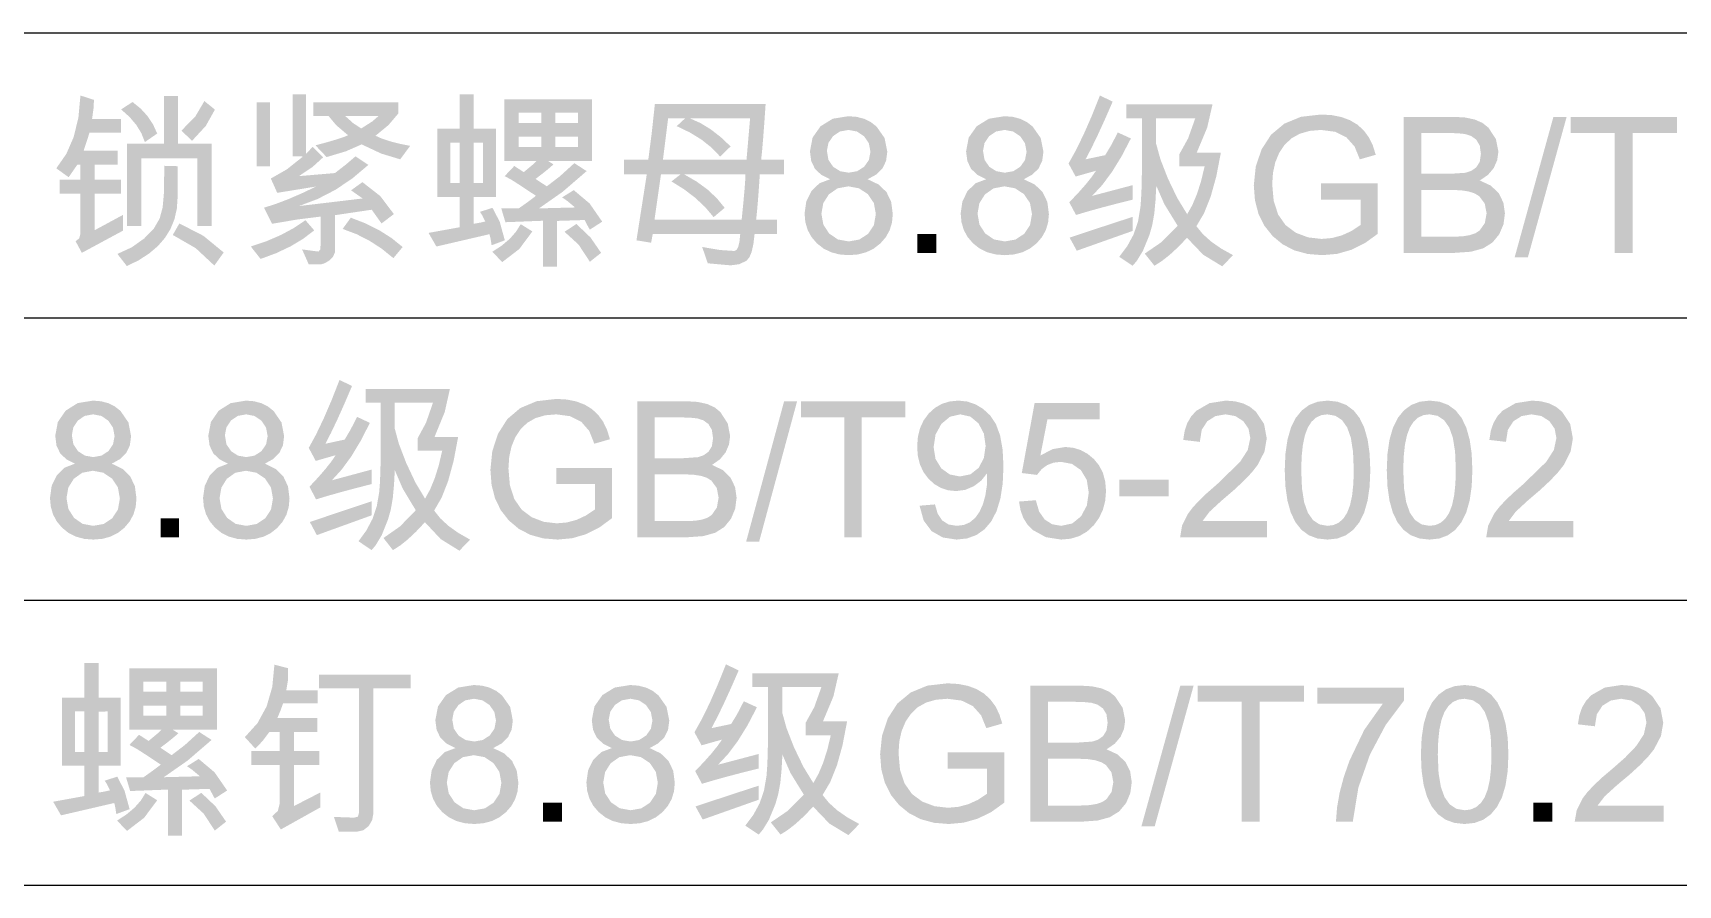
# Model space of a CAD drawing. Extents: x 3 to 592, y 5 to 207.
# Drawn here: x 417.95 to 439.32, y 156.84 to 167.92 of the extents above; entities that cross this region are included whole.
import ezdxf

# ---------------------------------------------------------------- set-up
doc = ezdxf.new("R2010")
doc.units = 0
doc.layers.get('0').update_dxf_attribs({"linetype": 'CONTINUOUS'})

msp = doc.modelspace()

# ---------------------------------------------------------------- hatches: boundary and pattern name
h = msp.add_hatch(color=7)
h.paths.add_polyline_path([(419.122689, 165.352664), (418.586356, 165.063276), (418.505328, 165.213758), (418.552456, 165.251791), (418.568166, 165.312976), (418.568166, 165.833875), (418.298622, 165.833875), (418.298622, 166.013571), (418.568166, 166.013571), (418.568166, 166.208701), (418.527376, 166.208701), (418.414928, 166.046093), (418.254525, 166.161848), (418.385077, 166.349649), (418.480799, 166.569954), (418.541794, 166.822815), (418.568166, 167.108285), (418.744004, 167.051509), (418.737803, 166.936719), (418.719199, 166.804565), (419.094025, 166.804565), (419.094025, 166.623766), (418.685575, 166.623766), (418.609507, 166.3895), (419.050479, 166.3895), (419.050479, 166.208701), (418.753374, 166.208701), (418.753374, 166.013571), (419.094025, 166.013571), (419.094025, 165.833875), (418.753374, 165.833875), (418.753374, 165.357625), (419.122689, 165.557716)])
h.paths.add_polyline_path([(420.273075, 165.411644), (420.088418, 165.411644), (420.088418, 166.293037), (419.35916, 166.293037), (419.35916, 165.411644), (419.1734, 165.411644), (419.1734, 166.481553), (419.653509, 166.481553), (419.653509, 167.101119), (419.837615, 167.101119), (419.837615, 166.481553), (420.273075, 166.481553)])
h.paths.add_polyline_path([(420.314967, 166.925281), (420.196869, 166.713201), (420.018414, 166.520138), (419.879507, 166.651327), (420.060099, 166.834813), (420.178266, 167.036075)])
h.paths.add_polyline_path([(419.565315, 166.613844), (419.405462, 166.50305), (419.36009, 166.617582), (419.293428, 166.72643), (419.205474, 166.829697), (419.09623, 166.927486), (419.245058, 167.023949), (419.351297, 166.937546), (419.44012, 166.840394), (419.511476, 166.732493)])
h.paths.add_polyline_path([(419.830449, 165.782061), (419.820141, 165.635739), (419.78922, 165.49939), (419.737693, 165.373016), (419.665567, 165.256615), (419.572847, 165.150187), (419.459542, 165.053733), (419.325655, 164.967252), (419.171196, 164.890745), (419.048275, 165.048944), (419.234241, 165.134658), (419.396643, 165.250138), (419.522182, 165.379949), (419.597285, 165.50976), (419.635663, 165.652043), (419.651304, 165.819543), (419.65847, 166.19437), (419.830449, 166.189409)])
h.paths.add_polyline_path([(420.429069, 165.068237), (420.307802, 164.897911), (420.066231, 165.123565), (419.767611, 165.295889), (419.853049, 165.445268), (420.164417, 165.285278)])
h = msp.add_hatch(color=7)
h.paths.add_polyline_path([(422.640002, 165.567087), (422.479599, 165.445268), (422.352268, 165.623862), (421.874364, 165.552755), (421.874364, 165.068237), (421.84701, 165.008706), (421.794438, 164.959096), (421.737318, 164.926092), (421.696322, 164.914999), (421.533162, 164.914999), (421.447724, 165.107924), (421.537339, 165.095711), (421.602822, 165.087116), (421.644223, 165.082034), (421.661595, 165.080364), (421.682197, 165.10441), (421.689156, 165.176826), (421.689156, 165.534565), (421.386401, 165.4966), (421.056361, 165.440858), (420.953283, 165.65032), (421.101379, 165.697328), (421.263687, 165.75891), (421.440153, 165.83496), (421.630727, 165.925377), (421.124711, 165.843245), (421.041478, 166.029005), (421.248528, 166.147654), (421.459299, 166.315086), (421.324251, 166.319495), (421.324251, 167.122616), (421.498987, 167.122616), (421.498987, 166.352017), (421.58663, 166.441314), (421.721126, 166.305164), (421.583805, 166.1799), (421.406382, 166.060424), (421.874364, 166.100112), (422.024501, 166.217176), (422.141152, 166.317291), (422.308722, 166.206496), (422.101301, 166.031012), (421.881737, 165.883277), (421.65008, 165.763345), (421.406382, 165.671266), (422.234308, 165.769934), (422.083275, 165.875767), (422.231552, 165.982152), (422.462649, 165.801491)])
h.paths.add_polyline_path([(422.851118, 166.453441), (422.722133, 166.278706), (422.477394, 166.352982), (422.221079, 166.472733), (422.016853, 166.383092), (421.766326, 166.30792), (421.621356, 166.460607), (421.783922, 166.504523), (421.908608, 166.541153), (421.995365, 166.570445), (422.044138, 166.592347), (421.890763, 166.722572), (421.791131, 166.842048), (421.594347, 166.842048), (421.594347, 167.018988), (422.696226, 167.018988), (422.696226, 166.872916), (422.57048, 166.724501), (422.401326, 166.585181), (422.482768, 166.548706), (422.584881, 166.514557), (422.707664, 166.482784)])
h.paths.add_polyline_path([(422.440462, 166.842048), (422.007207, 166.842048), (422.113936, 166.746549), (422.216118, 166.67999), (422.358676, 166.770527)])
h.paths.add_polyline_path([(421.032107, 166.187204), (420.857372, 166.187204), (420.857372, 167.018988), (421.032107, 167.018988)])
h.paths.add_polyline_path([(422.754104, 165.139344), (422.633388, 164.994374), (422.481157, 165.117665), (422.320504, 165.222095), (422.151479, 165.307611), (421.974134, 165.374161), (422.080519, 165.520233), (422.27359, 165.445294), (422.450177, 165.356867), (422.610331, 165.254901)])
h.paths.add_polyline_path([(421.605371, 165.354869), (421.459842, 165.244815), (421.295244, 165.146234), (421.111525, 165.059228), (420.908635, 164.983901), (420.781304, 165.145407), (420.986882, 165.21548), (421.173701, 165.295889), (421.341813, 165.386632), (421.49127, 165.487712)])
h = msp.add_hatch(color=7)
h.paths.add_polyline_path([(424.081439, 165.225884), (423.90946, 165.161943), (423.896575, 165.245866), (423.88245, 165.305811), (423.192329, 165.145407), (423.090354, 165.322347), (423.496048, 165.39621), (423.496048, 165.789226), (423.206109, 165.789226), (423.206109, 166.675581), (423.496048, 166.675581), (423.496048, 167.125372), (423.677949, 167.125372), (423.677949, 166.675581), (423.965133, 166.675581), (423.965133, 165.789226), (423.677949, 165.789226), (423.677949, 165.440858), (423.775032, 165.458222), (423.826226, 165.470624), (423.791086, 165.545038), (423.758427, 165.596301), (423.921035, 165.648115), (424.01488, 165.467799)])
h.paths.add_polyline_path([(423.798114, 165.970025), (423.798114, 166.495884), (423.677949, 166.493128), (423.677949, 165.970025)])
h.paths.add_polyline_path([(423.496048, 165.970025), (423.496048, 166.495884), (423.37423, 166.495884), (423.37423, 165.970025)])
h.paths.add_polyline_path([(425.346478, 165.468419), (425.186074, 165.364791), (425.165817, 165.398415), (425.118275, 165.489916), (424.761087, 165.478341), (424.761087, 164.882477), (424.578084, 164.882477), (424.578084, 165.480546), (424.088605, 165.461253), (424.035137, 165.640949), (424.262238, 165.640949), (424.347814, 165.701514), (424.413546, 165.749263), (424.459435, 165.784197), (424.48548, 165.806314), (424.468005, 165.816959), (424.432908, 165.8398), (424.380137, 165.874837), (424.309642, 165.922069), (424.172734, 166.010057), (424.079234, 166.060424), (424.20436, 166.192165), (424.327281, 166.112239), (424.438971, 166.205325), (424.49485, 166.258311), (424.077029, 166.258311), (424.077029, 167.05647), (425.211982, 167.05647), (425.211982, 166.258311), (424.640922, 166.258311), (424.712029, 166.213662), (424.682677, 166.185042), (424.634308, 166.143864), (424.566922, 166.090181), (424.480519, 166.024044), (424.626591, 165.927581), (424.796158, 166.057875), (424.98433, 166.229096), (425.144182, 166.125468), (424.833159, 165.857164), (424.524616, 165.640949), (424.9937, 165.653076), (424.893999, 165.736241), (424.826131, 165.784265), (424.977164, 165.878523), (425.182905, 165.70489)])
h.paths.add_polyline_path([(425.03008, 166.752751), (425.03008, 166.885042), (424.738488, 166.885042), (424.738488, 166.752751)])
h.paths.add_polyline_path([(424.556587, 166.752751), (424.556587, 166.885042), (424.259482, 166.885042), (424.259482, 166.752751)])
h.paths.add_polyline_path([(425.03008, 166.439109), (425.03008, 166.571952), (424.738488, 166.571952), (424.738488, 166.439109)])
h.paths.add_polyline_path([(424.556587, 166.439109), (424.556587, 166.571952), (424.259482, 166.571952), (424.259482, 166.439109)])
h.paths.add_polyline_path([(425.332146, 165.063276), (425.186074, 164.947521), (425.04014, 165.16966), (424.856999, 165.33723), (425.011339, 165.438102), (425.194067, 165.263505)])
h.paths.add_polyline_path([(424.439178, 165.34164), (424.269679, 165.113368), (424.047264, 164.94256), (423.919382, 165.077607), (424.041028, 165.157), (424.143037, 165.24311), (424.22541, 165.336041), (424.288145, 165.435897)])
h = msp.add_hatch(color=7)
h.paths.add_polyline_path([(427.706239, 166.08578), (427.394252, 166.08578), (427.380712, 165.889504), (427.368207, 165.72563), (427.356735, 165.594105), (427.346296, 165.494877), (427.618045, 165.494877), (427.618045, 165.308015), (427.325901, 165.308015), (427.310484, 165.17612), (427.287316, 165.073887), (427.256293, 165.001212), (427.217312, 164.957994), (427.123536, 164.915068), (427.014464, 164.900667), (426.71791, 164.927126), (426.64515, 165.139344), (426.873767, 165.100414), (427.063522, 165.087529), (427.091841, 165.101284), (427.113959, 165.142582), (427.129875, 165.211475), (427.13959, 165.308015), (426.002984, 165.308015), (425.981487, 165.194465), (425.791318, 165.225884), (425.925814, 166.08578), (425.62926, 166.08578), (425.62926, 166.273745), (425.945107, 166.273745), (425.9901, 166.623008), (426.030545, 166.99749), (427.469217, 166.99749), (427.452267, 166.750072), (427.436971, 166.546941), (427.423328, 166.388148), (427.411339, 166.273745), (427.706239, 166.273745)])
h.paths.add_polyline_path([(427.267472, 166.809526), (426.490259, 166.809526), (426.62379, 166.74959), (426.755669, 166.669035), (426.885893, 166.567913), (427.014464, 166.446275), (426.878314, 166.315086), (426.769897, 166.428774), (426.639776, 166.53254), (426.48795, 166.626385), (426.314421, 166.710307), (426.421357, 166.809526), (426.202524, 166.809526), (426.135276, 166.273745), (427.22117, 166.273745)])
h.paths.add_polyline_path([(427.20739, 166.08578), (426.406474, 166.08578), (426.570495, 165.991428), (426.713639, 165.886998), (426.835905, 165.772543), (426.937294, 165.648115), (426.793978, 165.527399), (426.684028, 165.657202), (426.555991, 165.777858), (426.409971, 165.889315), (426.24607, 165.991522), (426.367338, 166.08578), (426.10992, 166.08578), (426.025584, 165.494877), (427.158331, 165.494877), (427.18057, 165.719058), (427.19609, 165.892235), (427.204995, 166.014458)])
h = msp.add_hatch(color=7)
h.paths.add_polyline_path([(432.235971, 165.753949), (432.01769, 165.699068), (431.82256, 165.647702), (431.650581, 165.599849), (431.501753, 165.555511), (431.414109, 165.720324), (431.527909, 165.839594), (431.623778, 165.947701), (431.701766, 166.044646), (431.761926, 166.130429), (431.496792, 166.055463), (431.404739, 166.224686), (431.501262, 166.398638), (431.601454, 166.603854), (431.705263, 166.840385), (431.812638, 167.108285), (431.978003, 167.02891), (431.876613, 166.796891), (431.784113, 166.594483), (431.7005, 166.421737), (431.625776, 166.278706), (431.880437, 166.332725), (431.959468, 166.463707), (432.0447, 166.628176), (432.214474, 166.549903), (432.0925, 166.316007), (431.967943, 166.113685), (431.840698, 165.942886), (431.710663, 165.803558), (432.235971, 165.942464)])
h.paths.add_polyline_path([(433.5418, 165.032959), (433.400689, 164.888541), (433.153814, 165.038747), (432.943732, 165.258406), (432.826745, 165.136622), (432.717251, 165.035715), (432.615302, 164.955479), (432.52095, 164.895706), (432.394721, 165.053354), (432.613967, 165.203905), (432.822464, 165.4144), (432.650485, 165.693866), (432.544652, 165.935298), (432.534317, 165.743372), (432.518194, 165.57191), (432.491322, 165.420911), (432.453701, 165.290377), (432.370192, 165.087598), (432.291644, 164.959647), (432.237625, 164.895706), (432.063441, 165.011462), (432.167965, 165.151608), (432.249752, 165.302503), (432.306734, 165.469108), (432.338497, 165.656383), (432.34686, 165.765834), (432.352898, 165.896576), (432.356558, 166.048608), (432.35779, 166.22193), (432.35779, 166.811731), (432.156596, 166.811731), (432.156596, 166.991427), (433.274461, 166.991427), (433.205766, 166.690532), (433.070511, 166.3669), (433.383602, 166.3669), (433.324062, 166.056841), (433.251241, 165.793912), (433.165088, 165.578111), (433.06555, 165.409439), (433.149266, 165.307128), (433.256546, 165.210244), (433.387391, 165.118837)])
h.paths.add_polyline_path([(433.172486, 166.187204), (432.845615, 166.187204), (432.845615, 166.347607), (432.958063, 166.55135), (433.050667, 166.811731), (432.541896, 166.811731), (432.541896, 166.483758), (432.59812, 166.279532), (432.695685, 166.029005), (432.81709, 165.776066), (432.945937, 165.564882), (433.013426, 165.685606), (433.073681, 165.829534), (433.126701, 165.996716)])
h.paths.add_polyline_path([(432.235971, 165.347703), (431.511674, 165.090837), (431.418519, 165.261162), (431.66151, 165.341872), (431.878715, 165.413642), (432.070185, 165.47642), (432.235971, 165.530155)])
h = msp.add_hatch(color=7)
h.paths.add_polyline_path([(428.794898, 166.019634), (428.937508, 165.951327), (429.0395, 165.853098), (429.100771, 165.725001), (429.121218, 165.567087), (429.111193, 165.457731), (429.081117, 165.357831), (429.030991, 165.267337), (428.960814, 165.186197), (428.874928, 165.119), (428.777673, 165.071131), (428.669049, 165.042485), (428.549056, 165.032959), (428.427712, 165.042579), (428.318304, 165.071475), (428.220782, 165.119698), (428.135094, 165.187299), (428.065003, 165.269241), (428.015067, 165.361208), (427.98518, 165.463096), (427.975241, 165.574804), (427.997566, 165.731487), (428.064538, 165.867499), (428.16982, 165.968371), (428.306522, 166.019634), (428.192213, 166.077159), (428.110565, 166.154613), (428.061575, 166.256355), (428.045246, 166.382334), (428.079628, 166.561617), (428.183049, 166.708653), (428.342075, 166.806632), (428.544095, 166.839291), (428.651987, 166.830825), (428.749079, 166.805461), (428.835318, 166.76325), (428.910654, 166.704244), (429.015109, 166.554864), (429.050111, 166.377373), (429.034109, 166.257596), (428.98617, 166.158747), (428.906399, 166.08088)])
h.paths.add_polyline_path([(428.549056, 166.105073), (428.659368, 166.124503), (428.75025, 166.182794), (428.811021, 166.270162), (428.831279, 166.377373), (428.810608, 166.487272), (428.748596, 166.578567), (428.65675, 166.640096), (428.5463, 166.660698), (428.434679, 166.640441), (428.344556, 166.579669), (428.285024, 166.491612), (428.265181, 166.3895), (428.285507, 166.271746), (428.34676, 166.181692), (428.438193, 166.124159)])
h.paths.add_polyline_path([(428.549056, 165.211553), (428.687136, 165.236082), (428.800411, 165.31022), (428.876065, 165.423977), (428.901283, 165.567087), (428.875307, 165.710885), (428.797655, 165.826158), (428.682244, 165.902088), (428.544095, 165.927581), (428.403122, 165.901536), (428.291088, 165.823402), (428.218189, 165.708473), (428.194074, 165.572048), (428.218947, 165.431005), (428.293844, 165.315181), (428.407601, 165.237322)])
h = msp.add_hatch(color=7)
h.paths.add_polyline_path([(430.823162, 166.019634), (430.965772, 165.951327), (431.067764, 165.853098), (431.129035, 165.725001), (431.149481, 165.567087), (431.139456, 165.457731), (431.10938, 165.357831), (431.059254, 165.267337), (430.989078, 165.186197), (430.903192, 165.119), (430.805936, 165.071131), (430.697313, 165.042485), (430.57732, 165.032959), (430.455975, 165.042579), (430.346567, 165.071475), (430.249045, 165.119698), (430.163357, 165.187299), (430.093267, 165.269241), (430.04333, 165.361208), (430.013444, 165.463096), (430.003505, 165.574804), (430.025829, 165.731487), (430.092802, 165.867499), (430.198084, 165.968371), (430.334785, 166.019634), (430.220477, 166.077159), (430.138828, 166.154613), (430.089839, 166.256355), (430.073509, 166.382334), (430.107891, 166.561617), (430.211313, 166.708653), (430.370339, 166.806632), (430.572359, 166.839291), (430.680251, 166.830825), (430.777342, 166.805461), (430.863582, 166.76325), (430.938917, 166.704244), (431.043372, 166.554864), (431.078375, 166.377373), (431.062372, 166.257596), (431.014434, 166.158747), (430.934662, 166.08088)])
h.paths.add_polyline_path([(430.57732, 166.105073), (430.687632, 166.124503), (430.778514, 166.182794), (430.839285, 166.270162), (430.859542, 166.377373), (430.838872, 166.487272), (430.77686, 166.578567), (430.685014, 166.640096), (430.574564, 166.660698), (430.462943, 166.640441), (430.372819, 166.579669), (430.313288, 166.491612), (430.293444, 166.3895), (430.31377, 166.271746), (430.375024, 166.181692), (430.466457, 166.124159)])
h.paths.add_polyline_path([(430.57732, 165.211553), (430.715399, 165.236082), (430.828674, 165.31022), (430.904328, 165.423977), (430.929546, 165.567087), (430.90357, 165.710885), (430.825918, 165.826158), (430.710507, 165.902088), (430.572359, 165.927581), (430.431386, 165.901536), (430.319351, 165.823402), (430.246453, 165.708473), (430.222337, 165.572048), (430.247211, 165.431005), (430.322107, 165.315181), (430.435864, 165.237322)])
h = msp.add_hatch(color=7)
h.dxf.hatch_style = 2
h.paths.add_polyline_path([(435.421453, 165.31022), (435.253178, 165.188763), (435.077357, 165.102137), (434.893889, 165.050236), (434.702668, 165.032959), (434.511888, 165.048376), (434.340589, 165.094695), (434.188824, 165.17202), (434.056644, 165.280455), (433.949252, 165.414624), (433.872607, 165.569154), (433.826658, 165.744147), (433.811353, 165.939708), (433.836296, 166.181898), (433.911675, 166.407139), (434.036111, 166.599099), (434.207677, 166.742278), (434.424718, 166.831574), (434.685581, 166.86134), (434.824789, 166.853089), (434.949682, 166.828405), (435.060209, 166.787391), (435.156319, 166.730151), (435.237649, 166.656581), (435.304664, 166.566578), (435.357314, 166.460245), (435.395546, 166.337686), (435.18884, 166.278706), (435.120696, 166.44531), (435.014105, 166.564786), (434.869067, 166.63672), (434.685581, 166.660698), (434.537778, 166.648502), (434.409353, 166.611915), (434.300255, 166.550937), (434.210433, 166.465567), (434.140343, 166.360458), (434.090406, 166.240258), (434.06052, 166.104969), (434.050581, 165.954591), (434.069736, 165.737963), (434.127751, 165.561023), (434.224145, 165.423288), (434.358159, 165.324001), (434.517322, 165.263987), (434.690542, 165.244074), (434.824599, 165.255443), (434.953954, 165.28955), (435.078658, 165.346394), (435.198762, 165.425975), (435.198762, 165.753949), (434.685581, 165.753949), (434.685581, 165.965064), (435.421453, 165.965064)])
h = msp.add_hatch(color=7)
h.paths.add_polyline_path([(436.747428, 166.003649), (436.890744, 165.936952), (436.992719, 165.838836), (437.053491, 165.716397), (437.073748, 165.577008), (437.055213, 165.434382), (436.999885, 165.304157), (436.910932, 165.196394), (436.790974, 165.121705), (436.631673, 165.077814), (436.424416, 165.063276), (435.758548, 165.063276), (435.758548, 166.831023), (436.411738, 166.831023), (436.558404, 166.822247), (436.681765, 166.795952), (436.781871, 166.752191), (436.858774, 166.691015), (436.95627, 166.543013), (436.988861, 166.380129), (436.973702, 166.268577), (436.928778, 166.165706), (436.853193, 166.075996)])
h.paths.add_polyline_path([(435.988956, 166.090741), (436.366539, 166.090741), (436.561669, 166.10397), (436.635738, 166.128017), (436.701126, 166.173975), (436.746533, 166.246184), (436.76176, 166.349812), (436.746464, 166.458953), (436.700575, 166.535021), (436.633327, 166.582976), (436.554503, 166.607781), (436.45742, 166.617703), (436.336773, 166.62101), (435.988956, 166.62101)])
h.paths.add_polyline_path([(435.988956, 165.273289), (436.42166, 165.273289), (436.529268, 165.278267), (436.618995, 165.29327), (436.690946, 165.318402), (436.745223, 165.353766), (436.812954, 165.450091), (436.835623, 165.577008), (436.811369, 165.704339), (436.73916, 165.800251), (436.681188, 165.835382), (436.604043, 165.86054), (436.507779, 165.875672), (436.392446, 165.880728), (435.988956, 165.880728)])
h = msp.add_hatch(color=7)
h.dxf.hatch_style = 2
h.paths.add_polyline_path([(437.875664, 166.831023), (437.371853, 165.004296), (437.199874, 165.004296), (437.703685, 166.831023)])
h = msp.add_hatch(color=7)
h.dxf.hatch_style = 2
h.paths.add_polyline_path([(439.308019, 166.62101), (438.731999, 166.62101), (438.731999, 165.063276), (438.50104, 165.063276), (438.50104, 166.62101), (437.92943, 166.62101), (437.92943, 166.831023), (439.308019, 166.831023)])
h = msp.add_hatch(color=7)
h.dxf.hatch_style = 2
h.paths.add_polyline_path([(429.685156, 165.063276), (429.441519, 165.063276), (429.441519, 165.31022), (429.685156, 165.31022)])
h = msp.add_hatch(color=7)
h.paths.add_polyline_path([(422.349266, 162.05719), (422.135317, 162.00231), (421.944054, 161.950943), (421.775426, 161.903091), (421.629379, 161.858753), (421.54339, 162.023566), (421.654916, 162.142835), (421.748924, 162.250942), (421.825466, 162.347887), (421.884592, 162.43367), (421.62497, 162.358705), (421.534019, 162.527928), (421.628794, 162.70188), (421.727082, 162.907095), (421.828885, 163.143627), (421.934201, 163.411526), (422.096259, 163.332151), (421.996833, 163.100133), (421.906089, 162.897725), (421.824027, 162.724979), (421.750647, 162.581947), (422.000898, 162.635966), (422.078275, 162.766949), (422.161853, 162.931418), (422.32832, 162.853145), (422.20875, 162.619249), (422.086543, 162.416927), (421.961754, 162.246128), (421.834431, 162.1068), (422.349266, 162.245706)])
h.paths.add_polyline_path([(423.62974, 161.336201), (423.491385, 161.191782), (423.249125, 161.341988), (423.043247, 161.561648), (422.928628, 161.439864), (422.821245, 161.338957), (422.721096, 161.25872), (422.628181, 161.198948), (422.504709, 161.356596), (422.719614, 161.507146), (422.924184, 161.717642), (422.755581, 161.997108), (422.651884, 162.23854), (422.641652, 162.046614), (422.625839, 161.875151), (422.599484, 161.724153), (422.562587, 161.593618), (422.480731, 161.39084), (422.403837, 161.262889), (422.35092, 161.198948), (422.180595, 161.314703), (422.282707, 161.45485), (422.362496, 161.605745), (422.41872, 161.77235), (422.450139, 161.959625), (422.458183, 162.069076), (422.464057, 162.199817), (422.467657, 162.351849), (422.46888, 162.525172), (422.46888, 163.114972), (422.271545, 163.114972), (422.271545, 163.294669), (423.367912, 163.294669), (423.300526, 162.993774), (423.167821, 162.670142), (423.474848, 162.670142), (423.416333, 162.360083), (423.344899, 162.097153), (423.260443, 161.881353), (423.16286, 161.712681), (423.244802, 161.61037), (423.349998, 161.513485), (423.478345, 161.422078)])
h.paths.add_polyline_path([(423.267591, 162.490445), (422.947335, 162.490445), (422.947335, 162.650849), (423.057371, 162.854592), (423.147977, 163.114972), (422.649128, 163.114972), (422.649128, 162.786999), (422.704387, 162.582774), (422.800161, 162.332247), (422.919223, 162.079308), (423.0449, 161.868123), (423.111244, 161.988848), (423.170508, 162.132776), (423.222641, 162.299958)])
h.paths.add_polyline_path([(422.349266, 161.650945), (421.639301, 161.394078), (421.548351, 161.564404), (421.786355, 161.645114), (421.999245, 161.716884), (422.186916, 161.779662), (422.349266, 161.833397)])
h = msp.add_hatch(color=7)
h.paths.add_polyline_path([(418.975612, 162.322876), (419.115647, 162.254568), (419.215736, 162.15634), (419.275827, 162.028243), (419.295869, 161.870328), (419.285964, 161.760972), (419.256319, 161.661073), (419.207037, 161.570579), (419.138221, 161.489439), (419.054092, 161.422242), (418.9588, 161.374372), (418.852347, 161.345726), (418.734731, 161.336201), (418.615764, 161.345821), (418.508526, 161.374717), (418.412968, 161.42294), (418.329037, 161.490541), (418.260393, 161.572483), (418.21149, 161.664449), (418.182224, 161.766338), (418.172492, 161.878045), (418.194403, 162.034728), (418.260135, 162.170741), (418.363075, 162.271613), (418.496606, 162.322876), (418.384555, 162.3804), (418.304646, 162.457855), (418.256776, 162.559597), (418.240843, 162.685576), (418.274467, 162.864858), (418.37589, 163.011895), (418.53216, 163.109874), (418.72977, 163.142533), (418.835612, 163.134067), (418.930757, 163.108702), (419.015257, 163.066491), (419.089163, 163.007485), (419.19162, 162.858106), (419.225864, 162.680615), (419.210172, 162.560837), (419.163163, 162.461989), (419.084943, 162.384121)])
h.paths.add_polyline_path([(418.734731, 162.408314), (418.842632, 162.427745), (418.931515, 162.486036), (418.991322, 162.573403), (419.011441, 162.680615), (418.991184, 162.790513), (418.930413, 162.881808), (418.840289, 162.943338), (418.731975, 162.963939), (418.62249, 162.943682), (418.534089, 162.882911), (418.475798, 162.794854), (418.456368, 162.692741), (418.476349, 162.574988), (418.536845, 162.484933), (418.626487, 162.4274)])
h.paths.add_polyline_path([(418.734731, 161.514794), (418.869917, 161.539323), (418.981125, 161.613462), (419.055539, 161.727219), (419.080343, 161.870328), (419.054781, 162.014127), (418.978369, 162.129399), (418.865438, 162.205329), (418.72977, 162.230823), (418.591278, 162.204778), (418.481724, 162.126643), (418.410548, 162.011715), (418.386915, 161.875289), (418.411375, 161.734247), (418.485031, 161.618423), (418.596239, 161.540564)])
h = msp.add_hatch(color=7)
h.paths.add_polyline_path([(420.964086, 162.322876), (421.104121, 162.254568), (421.204209, 162.15634), (421.2643, 162.028243), (421.284342, 161.870328), (421.274438, 161.760972), (421.244793, 161.661073), (421.19551, 161.570579), (421.126695, 161.489439), (421.042565, 161.422242), (420.947274, 161.374372), (420.840821, 161.345726), (420.723205, 161.336201), (420.604237, 161.345821), (420.497, 161.374717), (420.401442, 161.42294), (420.317511, 161.490541), (420.248867, 161.572483), (420.199964, 161.664449), (420.170698, 161.766338), (420.160965, 161.878045), (420.182876, 162.034728), (420.248609, 162.170741), (420.351548, 162.271613), (420.48508, 162.322876), (420.373028, 162.3804), (420.293119, 162.457855), (420.24525, 162.559597), (420.229316, 162.685576), (420.26294, 162.864858), (420.364364, 163.011895), (420.520633, 163.109874), (420.718244, 163.142533), (420.824086, 163.134067), (420.919231, 163.108702), (421.003731, 163.066491), (421.077636, 163.007485), (421.180094, 162.858106), (421.214338, 162.680615), (421.198645, 162.560837), (421.151637, 162.461989), (421.073416, 162.384121)])
h.paths.add_polyline_path([(420.723205, 162.408314), (420.831105, 162.427745), (420.919989, 162.486036), (420.979796, 162.573403), (420.999915, 162.680615), (420.979658, 162.790513), (420.918886, 162.881808), (420.828763, 162.943338), (420.720449, 162.963939), (420.610964, 162.943682), (420.522563, 162.882911), (420.464272, 162.794854), (420.444841, 162.692741), (420.464823, 162.574988), (420.525319, 162.484933), (420.61496, 162.4274)])
h.paths.add_polyline_path([(420.723205, 161.514794), (420.858391, 161.539323), (420.969598, 161.613462), (421.044012, 161.727219), (421.068817, 161.870328), (421.043254, 162.014127), (420.966842, 162.129399), (420.853912, 162.205329), (420.718244, 162.230823), (420.579751, 162.204778), (420.470197, 162.126643), (420.399022, 162.011715), (420.375388, 161.875289), (420.399848, 161.734247), (420.473505, 161.618423), (420.584712, 161.540564)])
h = msp.add_hatch(color=7)
h.dxf.hatch_style = 2
h.paths.add_polyline_path([(425.472707, 161.613462), (425.307661, 161.492005), (425.135019, 161.405378), (424.954832, 161.353478), (424.767152, 161.336201), (424.580298, 161.351617), (424.412513, 161.397937), (424.263849, 161.475262), (424.134356, 161.583696), (424.029135, 161.717866), (423.95404, 161.872395), (423.909021, 162.047389), (423.894027, 162.24295), (423.918487, 162.48514), (423.992143, 162.71038), (424.113755, 162.902341), (424.282082, 163.045519), (424.494645, 163.134816), (424.750615, 163.164582), (424.887351, 163.156331), (425.009824, 163.131647), (425.118035, 163.090633), (425.211982, 163.033392), (425.291771, 162.959822), (425.357503, 162.869819), (425.40918, 162.763486), (425.4468, 162.640927), (425.243953, 162.581947), (425.177807, 162.748552), (425.073627, 162.868028), (424.930931, 162.939962), (424.750615, 162.963939), (424.605594, 162.951744), (424.479693, 162.915157), (424.372809, 162.854179), (424.284838, 162.768809), (424.216195, 162.663699), (424.167292, 162.5435), (424.138025, 162.408211), (424.128293, 162.257833), (424.14731, 162.041205), (424.204361, 161.864265), (424.298687, 161.72653), (424.429808, 161.627242), (424.586077, 161.567229), (424.755576, 161.547316), (424.887153, 161.558685), (425.014027, 161.592791), (425.13625, 161.649635), (425.253875, 161.729217), (425.253875, 162.05719), (424.750615, 162.05719), (424.750615, 162.268306), (425.472707, 162.268306)])
h = msp.add_hatch(color=7)
h.paths.add_polyline_path([(426.772588, 162.306891), (426.912735, 162.240194), (427.012367, 162.142077), (427.072174, 162.019639), (427.092293, 161.88025), (427.074172, 161.737623), (427.020084, 161.607399), (426.932441, 161.499636), (426.815032, 161.424946), (426.658694, 161.381056), (426.45564, 161.366517), (425.803001, 161.366517), (425.803001, 163.134265), (426.442962, 163.134265), (426.586932, 163.125489), (426.707958, 163.099194), (426.80604, 163.055432), (426.881178, 162.994256), (426.976676, 162.846255), (427.008509, 162.683371), (426.993695, 162.571819), (426.949528, 162.468948), (426.875941, 162.379238)])
h.paths.add_polyline_path([(426.028448, 162.393983), (426.398864, 162.393983), (426.589585, 162.407212), (426.662759, 162.431259), (426.726837, 162.477216), (426.771486, 162.549425), (426.786369, 162.653054), (426.77121, 162.762195), (426.726286, 162.838262), (426.660623, 162.886218), (426.58297, 162.911023), (426.487886, 162.920945), (426.36965, 162.924252), (426.028448, 162.924252)])
h.paths.add_polyline_path([(426.028448, 161.576531), (426.452884, 161.576531), (426.558295, 161.581509), (426.646291, 161.596512), (426.716821, 161.621644), (426.769832, 161.657008), (426.836323, 161.753333), (426.858578, 161.88025), (426.834738, 162.007581), (426.763769, 162.103492), (426.707149, 162.138624), (426.631615, 162.163781), (426.537271, 162.178914), (426.42422, 162.18397), (426.028448, 162.18397)])
h = msp.add_hatch(color=7)
h.dxf.hatch_style = 2
h.paths.add_polyline_path([(427.878372, 163.134265), (427.384483, 161.307537), (427.215811, 161.307537), (427.7097, 163.134265)])
h = msp.add_hatch(color=7)
h.dxf.hatch_style = 2
h.paths.add_polyline_path([(429.282581, 162.924252), (428.718137, 162.924252), (428.718137, 161.366517), (428.491036, 161.366517), (428.491036, 162.924252), (427.931001, 162.924252), (427.931001, 163.134265), (429.282581, 163.134265)])
h = msp.add_hatch(color=7)
h.paths.add_polyline_path([(430.345797, 162.198301), (430.272279, 162.104388), (430.176023, 162.030732), (430.064057, 161.982638), (429.94341, 161.966791), (429.841693, 161.97673), (429.748142, 162.006616), (429.662652, 162.056553), (429.58512, 162.126643), (429.520731, 162.212624), (429.474739, 162.310956), (429.447144, 162.421587), (429.437945, 162.544465), (429.447264, 162.669944), (429.47529, 162.783485), (429.522126, 162.885141), (429.587876, 162.974964), (429.668491, 163.04812), (429.759855, 163.100503), (429.861968, 163.132008), (429.974829, 163.142533), (430.089224, 163.130544), (430.195866, 163.094577), (430.294655, 163.034633), (430.385485, 162.95071), (430.461449, 162.837332), (430.515709, 162.689021), (430.548265, 162.505776), (430.559117, 162.287598), (430.549195, 162.063417), (430.51943, 161.86957), (430.46982, 161.706006), (430.400367, 161.572672), (430.312604, 161.469216), (430.207993, 161.395318), (430.086433, 161.35098), (429.94782, 161.336201), (429.771431, 161.363486), (429.626461, 161.445341), (429.522695, 161.582663), (429.469365, 161.776622), (429.669456, 161.793158), (429.705113, 161.671296), (429.764127, 161.584316), (429.846499, 161.532166), (429.952229, 161.514794), (430.043283, 161.526172), (430.122968, 161.560339), (430.191284, 161.617346), (430.248232, 161.697247), (430.293087, 161.797086), (430.325126, 161.913874), (430.34435, 162.047613)])
h.paths.add_polyline_path([(429.993019, 162.156409), (430.130823, 162.184521), (430.237208, 162.268857), (430.304938, 162.396532), (430.327607, 162.554386), (430.304456, 162.714721), (430.235003, 162.846531), (430.129307, 162.934587), (429.99798, 162.963939), (429.86369, 162.932658), (429.752138, 162.839365), (429.676759, 162.701354), (429.651817, 162.537299), (429.676346, 162.38475), (429.750485, 162.262794), (429.860383, 162.182936)])
h = msp.add_hatch(color=7)
h.dxf.hatch_style = 2
h.paths.add_polyline_path([(431.038651, 162.428709), (431.197125, 162.511805), (431.362214, 162.539504), (431.465059, 162.529702), (431.561134, 162.500367), (431.650491, 162.451602), (431.733182, 162.38351), (431.802317, 162.298864), (431.851762, 162.201195), (431.881468, 162.090504), (431.891381, 161.966791), (431.88127, 161.840287), (431.851004, 161.723705), (431.800689, 161.617045), (431.730426, 161.520307), (431.643928, 161.439683), (431.544873, 161.382158), (431.433313, 161.347681), (431.309298, 161.336201), (431.110447, 161.367275), (430.940535, 161.460775), (430.870763, 161.530737), (430.817683, 161.615736), (430.781242, 161.715721), (430.76139, 161.830641), (430.979671, 161.847728), (431.021908, 161.701312), (431.094324, 161.597477), (431.191475, 161.535465), (431.309298, 161.514794), (431.453647, 161.545869), (431.567818, 161.639369), (431.642232, 161.77862), (431.667036, 161.946396), (431.641543, 162.112174), (431.565613, 162.239091), (431.449513, 162.319707), (431.304888, 162.346578), (431.209821, 162.335942), (431.126432, 162.304066), (431.054826, 162.251003), (430.995105, 162.176804), (430.797219, 162.201057), (430.963686, 163.110011), (431.810352, 163.110011), (431.810352, 162.90055), (431.130704, 162.90055)])
h = msp.add_hatch(color=7)
h.dxf.hatch_style = 2
h.paths.add_polyline_path([(433.984531, 161.366517), (432.853988, 161.366517), (432.878931, 161.516586), (432.954309, 161.669135), (433.015701, 161.750473), (433.099003, 161.841527), (433.204217, 161.942296), (433.331341, 162.052781), (433.632855, 162.346027), (433.73235, 162.50023), (433.765698, 162.655259), (433.742685, 162.777353), (433.674196, 162.876296), (433.570499, 162.942029), (433.443237, 162.963939), (433.313426, 162.94134), (433.206766, 162.874091), (433.134763, 162.76247), (433.110303, 162.606201), (432.894778, 162.631557), (432.912865, 162.748251), (432.947281, 162.85032), (432.998028, 162.937817), (433.065104, 163.010793), (433.236118, 163.109529), (433.447647, 163.142533), (433.566313, 163.133455), (433.671027, 163.106291), (433.761891, 163.061143), (433.83901, 162.998115), (433.94443, 162.839365), (433.97957, 162.650849), (433.949942, 162.479421), (433.86161, 162.30634), (433.787816, 162.21178), (433.68467, 162.102597), (433.552171, 161.97884), (433.390321, 161.840563), (433.236256, 161.697798), (433.14503, 161.576531), (433.984531, 161.576531)])
h = msp.add_hatch(color=7)
h.paths.add_polyline_path([(434.768886, 163.142533), (434.899135, 163.128401), (435.012058, 163.086008), (435.107645, 163.015361), (435.185881, 162.916466), (435.246753, 162.78933), (435.29025, 162.63396), (435.316357, 162.450361), (435.325063, 162.23854), (435.316071, 162.0246), (435.289096, 161.840011), (435.244137, 161.684775), (435.181195, 161.558892), (435.101502, 161.461309), (435.006253, 161.391736), (434.895399, 161.350067), (434.768886, 161.336201), (434.638662, 161.350285), (434.5258, 161.392545), (434.430302, 161.462995), (434.352168, 161.561648), (434.291396, 161.688516), (434.247988, 161.843612), (434.221943, 162.026949), (434.213261, 162.23854), (434.222253, 162.452257), (434.249228, 162.636931), (434.294187, 162.79246), (434.357129, 162.91874), (434.436814, 163.016494), (434.532002, 163.086447), (434.642693, 163.128494)])
h.paths.add_polyline_path([(434.768886, 161.514794), (434.848055, 161.525345), (434.916888, 161.557031), (434.975385, 161.609905), (435.023548, 161.684017), (435.061254, 161.782211), (435.088316, 161.907329), (435.104628, 162.059421), (435.110089, 162.23854), (435.10058, 162.477423), (435.072055, 162.659669), (435.024512, 162.793683), (434.957953, 162.888423), (434.871964, 162.944991), (434.76613, 162.963939), (434.686979, 162.953105), (434.618267, 162.920669), (434.560096, 162.866736), (434.512571, 162.791409), (434.475356, 162.692311), (434.448837, 162.567064), (434.432964, 162.415773), (434.427684, 162.23854), (434.437193, 162.001655), (434.465718, 161.820168), (434.51326, 161.685396), (434.57982, 161.590311), (434.665051, 161.533536)])
h = msp.add_hatch(color=7)
h.paths.add_polyline_path([(436.094535, 163.142533), (436.224784, 163.128401), (436.337708, 163.086008), (436.433294, 163.015361), (436.51153, 162.916466), (436.572402, 162.78933), (436.615899, 162.63396), (436.642006, 162.450361), (436.650712, 162.23854), (436.64172, 162.0246), (436.614745, 161.840011), (436.569786, 161.684775), (436.506844, 161.558892), (436.427151, 161.461309), (436.331903, 161.391736), (436.221048, 161.350067), (436.094535, 161.336201), (435.964311, 161.350285), (435.85145, 161.392545), (435.755951, 161.462995), (435.677817, 161.561648), (435.617045, 161.688516), (435.573637, 161.843612), (435.547592, 162.026949), (435.53891, 162.23854), (435.547902, 162.452257), (435.574877, 162.636931), (435.619836, 162.79246), (435.682778, 162.91874), (435.762463, 163.016494), (435.857651, 163.086447), (435.968342, 163.128494)])
h.paths.add_polyline_path([(436.094535, 161.514794), (436.173704, 161.525345), (436.242537, 161.557031), (436.301034, 161.609905), (436.349197, 161.684017), (436.386903, 161.782211), (436.413965, 161.907329), (436.430277, 162.059421), (436.435738, 162.23854), (436.426229, 162.477423), (436.397704, 162.659669), (436.350162, 162.793683), (436.283602, 162.888423), (436.197613, 162.944991), (436.091779, 162.963939), (436.012628, 162.953105), (435.943916, 162.920669), (435.885745, 162.866736), (435.83822, 162.791409), (435.801005, 162.692311), (435.774486, 162.567064), (435.758613, 162.415773), (435.753333, 162.23854), (435.762842, 162.001655), (435.791367, 161.820168), (435.838909, 161.685396), (435.905469, 161.590311), (435.9907, 161.533536)])
h = msp.add_hatch(color=7)
h.dxf.hatch_style = 2
h.paths.add_polyline_path([(437.961478, 161.366517), (436.830935, 161.366517), (436.855878, 161.516586), (436.931257, 161.669135), (436.992648, 161.750473), (437.075951, 161.841527), (437.181164, 161.942296), (437.308288, 162.052781), (437.609803, 162.346027), (437.709297, 162.50023), (437.742645, 162.655259), (437.719632, 162.777353), (437.651144, 162.876296), (437.547446, 162.942029), (437.420185, 162.963939), (437.290373, 162.94134), (437.183713, 162.874091), (437.111711, 162.76247), (437.087251, 162.606201), (436.871725, 162.631557), (436.889812, 162.748251), (436.924229, 162.85032), (436.974975, 162.937817), (437.042051, 163.010793), (437.213065, 163.109529), (437.424594, 163.142533), (437.543261, 163.133455), (437.647974, 163.106291), (437.738839, 163.061143), (437.815957, 162.998115), (437.921377, 162.839365), (437.956517, 162.650849), (437.926889, 162.479421), (437.838557, 162.30634), (437.764763, 162.21178), (437.661617, 162.102597), (437.529118, 161.97884), (437.367268, 161.840563), (437.213203, 161.697798), (437.121977, 161.576531), (437.961478, 161.576531)])
h = msp.add_hatch(color=7)
h.dxf.hatch_style = 2
h.paths.add_polyline_path([(432.703849, 161.897338), (432.063337, 161.897338), (432.063337, 162.115068), (432.703849, 162.115068)])
h = msp.add_hatch(color=7)
h.dxf.hatch_style = 2
h.paths.add_polyline_path([(419.848714, 161.366517), (419.609486, 161.366517), (419.609486, 161.613462), (419.848714, 161.613462)])
h = msp.add_hatch(color=7)
h.paths.add_polyline_path([(419.2068, 157.832368), (419.03427, 157.768427), (419.021385, 157.852349), (419.007261, 157.912294), (418.316037, 157.75189), (418.213511, 157.92883), (418.620307, 158.002693), (418.620307, 158.39571), (418.329817, 158.39571), (418.329817, 159.282064), (418.620307, 159.282064), (418.620307, 159.731856), (418.80276, 159.731856), (418.80276, 159.282064), (419.090494, 159.282064), (419.090494, 158.39571), (418.80276, 158.39571), (418.80276, 158.047342), (418.899842, 158.064705), (418.951037, 158.077107), (418.915897, 158.151521), (418.883237, 158.202784), (419.046397, 158.254599), (419.140241, 158.074282)])
h.paths.add_polyline_path([(418.922925, 158.576508), (418.922925, 159.102368), (418.80276, 159.099612), (418.80276, 158.576508)])
h.paths.add_polyline_path([(418.620307, 158.576508), (418.620307, 159.102368), (418.497938, 159.102368), (418.497938, 158.576508)])
h.paths.add_polyline_path([(420.474044, 158.074902), (420.313641, 157.971274), (420.293384, 158.004898), (420.245841, 158.0964), (419.887551, 158.084824), (419.887551, 157.488961), (419.704548, 157.488961), (419.704548, 158.087029), (419.213966, 158.067737), (419.160498, 158.247433), (419.38815, 158.247433), (419.473726, 158.307998), (419.539459, 158.355747), (419.585348, 158.39068), (419.611392, 158.412797), (419.59415, 158.423443), (419.559027, 158.446284), (419.506128, 158.48132), (419.435555, 158.528553), (419.298371, 158.61654), (419.204596, 158.666908), (419.329721, 158.798648), (419.453194, 158.718722), (419.565366, 158.811808), (419.621314, 158.864794), (419.202391, 158.864794), (419.202391, 159.662954), (420.340099, 159.662954), (420.340099, 158.864794), (419.767386, 158.864794), (419.839044, 158.820145), (419.809675, 158.791525), (419.761185, 158.750348), (419.693472, 158.696665), (419.606432, 158.630527), (419.753055, 158.534065), (419.922898, 158.664358), (420.111345, 158.835579), (420.271748, 158.731951), (419.960105, 158.463647), (419.650529, 158.247433), (420.120715, 158.25956), (420.021014, 158.342724), (419.953146, 158.390749), (420.104179, 158.485007), (420.310402, 158.311374)])
h.paths.add_polyline_path([(420.157647, 159.359234), (420.157647, 159.491526), (419.864952, 159.491526), (419.864952, 159.359234)])
h.paths.add_polyline_path([(419.682499, 159.359234), (419.682499, 159.491526), (419.385394, 159.491526), (419.385394, 159.359234)])
h.paths.add_polyline_path([(420.157647, 159.045592), (420.157647, 159.178435), (419.864952, 159.178435), (419.864952, 159.045592)])
h.paths.add_polyline_path([(419.682499, 159.045592), (419.682499, 159.178435), (419.385394, 159.178435), (419.385394, 159.045592)])
h.paths.add_polyline_path([(420.460264, 157.669759), (420.313641, 157.554004), (420.167431, 157.776144), (419.984014, 157.943713), (420.138354, 158.044586), (420.32184, 157.869988)])
h.paths.add_polyline_path([(419.56509, 157.948123), (419.395523, 157.719851), (419.172625, 157.549043), (419.044192, 157.684091), (419.166243, 157.763483), (419.268605, 157.849593), (419.351227, 157.942525), (419.414057, 158.042381)])
h = msp.add_hatch(color=7)
h.paths.add_polyline_path([(421.685597, 157.855519), (421.171314, 157.568336), (421.059417, 157.740866), (421.132866, 157.809492), (421.157533, 157.909538), (421.157533, 158.407836), (420.78877, 158.407836), (420.78877, 158.588635), (421.157533, 158.588635), (421.157533, 158.835579), (421.022485, 158.835579), (420.931397, 158.714794), (420.839482, 158.620054), (420.703883, 158.768331), (420.868016, 158.950008), (420.986725, 159.167549), (421.060063, 159.42085), (421.08808, 159.709807), (421.264469, 159.665158), (421.262884, 159.502274), (421.241869, 159.37577), (421.650871, 159.37577), (421.650871, 159.205996), (421.199977, 159.205996), (421.170625, 159.122625), (421.125563, 159.015276), (421.643705, 159.015276), (421.643705, 158.835579), (421.341639, 158.835579), (421.341639, 158.588635), (421.673471, 158.588635), (421.673471, 158.407836), (421.341639, 158.407836), (421.341639, 157.872606), (421.685597, 158.049546)])
h.paths.add_polyline_path([(422.858032, 159.401126), (422.372963, 159.401126), (422.372963, 157.773388), (422.357667, 157.688914), (422.311778, 157.611882), (422.241567, 157.557036), (422.153579, 157.53857), (421.924825, 157.53857), (421.860333, 157.731495), (422.124365, 157.721573), (422.171769, 157.73494), (422.187755, 157.785514), (422.187755, 159.401126), (421.66851, 159.401126), (421.66851, 159.580823), (422.858032, 159.580823)])
h = msp.add_hatch(color=7)
h.paths.add_polyline_path([(427.377508, 158.360432), (427.158822, 158.305552), (426.963338, 158.254185), (426.791109, 158.206333), (426.642186, 158.161994), (426.553992, 158.326808), (426.668197, 158.446077), (426.764418, 158.554184), (426.842657, 158.651129), (426.902911, 158.736912), (426.637226, 158.661947), (426.544621, 158.83117), (426.641549, 159.005121), (426.742094, 159.210337), (426.846153, 159.446869), (426.953623, 159.714768), (427.118988, 159.635393), (427.01759, 159.403374), (426.925029, 159.200966), (426.841253, 159.028221), (426.76621, 158.885189), (427.021974, 158.939208), (427.101004, 159.07019), (427.186236, 159.234659), (427.356561, 159.156387), (427.234416, 158.922491), (427.109479, 158.720169), (426.981856, 158.54937), (426.851648, 158.410041), (427.377508, 158.548948)])
h.paths.add_polyline_path([(428.686093, 157.639442), (428.544982, 157.495024), (428.297348, 157.64523), (428.086922, 157.864889), (427.96984, 157.743105), (427.860097, 157.642198), (427.757795, 157.561962), (427.663037, 157.50219), (427.536809, 157.659837), (427.756606, 157.810388), (427.965654, 158.020883), (427.7934, 158.300349), (427.687291, 158.541782), (427.676869, 158.349855), (427.660557, 158.178393), (427.633495, 158.027395), (427.595789, 157.89686), (427.51228, 157.694082), (427.433732, 157.566131), (427.379713, 157.50219), (427.204977, 157.617945), (427.309984, 157.758091), (427.391839, 157.908987), (427.448821, 158.075591), (427.480585, 158.262867), (427.488948, 158.372317), (427.494985, 158.503059), (427.498646, 158.655091), (427.499877, 158.828414), (427.499877, 159.418214), (427.298133, 159.418214), (427.298133, 159.59791), (428.418753, 159.59791), (428.349783, 159.297016), (428.214252, 158.973383), (428.527894, 158.973383), (428.468345, 158.663325), (428.395464, 158.400395), (428.309148, 158.184594), (428.209292, 158.015922), (428.293016, 157.913612), (428.400357, 157.816727), (428.531365, 157.72532)])
h.paths.add_polyline_path([(428.316227, 158.793687), (427.988805, 158.793687), (427.988805, 158.954091), (428.101253, 159.157834), (428.193858, 159.418214), (427.684535, 159.418214), (427.684535, 159.090241), (427.740759, 158.886016), (427.838324, 158.635488), (427.960211, 158.382549), (428.089127, 158.171365), (428.156702, 158.29209), (428.217146, 158.436017), (428.270356, 158.603199)])
h.paths.add_polyline_path([(427.377508, 157.954186), (426.652108, 157.69732), (426.558953, 157.867645), (426.802349, 157.948355), (427.019907, 158.020125), (427.211626, 158.082904), (427.377508, 158.136639)])
h = msp.add_hatch(color=7)
h.paths.add_polyline_path([(423.930128, 158.626118), (424.073056, 158.55781), (424.175212, 158.459582), (424.236543, 158.331484), (424.256999, 158.17357), (424.246887, 158.064214), (424.216622, 157.964315), (424.166306, 157.873821), (424.096044, 157.79268), (424.009839, 157.725484), (423.91242, 157.677614), (423.803736, 157.648968), (423.683735, 157.639442), (423.562295, 157.649063), (423.452638, 157.677958), (423.354762, 157.726181), (423.26867, 157.793783), (423.198579, 157.875724), (423.148642, 157.967691), (423.118756, 158.06958), (423.108817, 158.181287), (423.131141, 158.33797), (423.198114, 158.473982), (423.303396, 158.574855), (423.440097, 158.626118), (423.325789, 158.683642), (423.24414, 158.761097), (423.195151, 158.862839), (423.178821, 158.988817), (423.213203, 159.1681), (423.316625, 159.315137), (423.476202, 159.413115), (423.678774, 159.445775), (423.786665, 159.437308), (423.883757, 159.411944), (423.969996, 159.369733), (424.045332, 159.310727), (424.150269, 159.161348), (424.185341, 158.983856), (424.169338, 158.864079), (424.1214, 158.765231), (424.041628, 158.687363)])
h.paths.add_polyline_path([(423.683735, 158.711556), (423.794047, 158.730986), (423.884928, 158.789277), (423.945975, 158.876645), (423.966508, 158.983856), (423.945837, 159.093755), (423.883826, 159.18505), (423.791704, 159.246579), (423.680979, 159.267181), (423.569082, 159.246924), (423.478683, 159.186152), (423.418669, 159.098096), (423.398756, 158.995983), (423.419151, 158.87823), (423.480887, 158.788175), (423.572803, 158.730642)])
h.paths.add_polyline_path([(423.683735, 157.818036), (423.82209, 157.842565), (423.93564, 157.916704), (424.011294, 158.030461), (424.036512, 158.17357), (424.010467, 158.317368), (423.932333, 158.432641), (423.816922, 158.508571), (423.678774, 158.534065), (423.536836, 158.50802), (423.424663, 158.429885), (423.351765, 158.314957), (423.32765, 158.178531), (423.352592, 158.037489), (423.427971, 157.921665), (423.542003, 157.843805)])
h = msp.add_hatch(color=7)
h.paths.add_polyline_path([(425.962506, 158.626118), (426.105435, 158.55781), (426.20759, 158.459582), (426.268922, 158.331484), (426.289377, 158.17357), (426.279266, 158.064214), (426.249, 157.964315), (426.198685, 157.873821), (426.128422, 157.79268), (426.042217, 157.725484), (425.944798, 157.677614), (425.836114, 157.648968), (425.716113, 157.639442), (425.594673, 157.649063), (425.485016, 157.677958), (425.387141, 157.726181), (425.301048, 157.793783), (425.230957, 157.875724), (425.181021, 157.967691), (425.151135, 158.06958), (425.141196, 158.181287), (425.16352, 158.33797), (425.230492, 158.473982), (425.335774, 158.574855), (425.472476, 158.626118), (425.358168, 158.683642), (425.276519, 158.761097), (425.22753, 158.862839), (425.2112, 158.988817), (425.245582, 159.1681), (425.349004, 159.315137), (425.50858, 159.413115), (425.711152, 159.445775), (425.819044, 159.437308), (425.916135, 159.411944), (426.002375, 159.369733), (426.07771, 159.310727), (426.182648, 159.161348), (426.217719, 158.983856), (426.201716, 158.864079), (426.153778, 158.765231), (426.074007, 158.687363)])
h.paths.add_polyline_path([(425.716113, 158.711556), (425.826425, 158.730986), (425.917307, 158.789277), (425.978354, 158.876645), (425.998886, 158.983856), (425.978216, 159.093755), (425.916204, 159.18505), (425.824082, 159.246579), (425.713357, 159.267181), (425.60146, 159.246924), (425.511061, 159.186152), (425.451047, 159.098096), (425.431135, 158.995983), (425.45153, 158.87823), (425.513266, 158.788175), (425.605181, 158.730642)])
h.paths.add_polyline_path([(425.716113, 157.818036), (425.854468, 157.842565), (425.968018, 157.916704), (426.043673, 158.030461), (426.068891, 158.17357), (426.042846, 158.317368), (425.964711, 158.432641), (425.8493, 158.508571), (425.711152, 158.534065), (425.569214, 158.50802), (425.457042, 158.429885), (425.384144, 158.314957), (425.360028, 158.178531), (425.38497, 158.037489), (425.460349, 157.921665), (425.574382, 157.843805)])
h = msp.add_hatch(color=7)
h.dxf.hatch_style = 2
h.paths.add_polyline_path([(430.570128, 157.916704), (430.401353, 157.795247), (430.22493, 157.70862), (430.040858, 157.656719), (429.849139, 157.639442), (429.658031, 157.654859), (429.486508, 157.701178), (429.334519, 157.778504), (429.202012, 157.886938), (429.09462, 158.021107), (429.017975, 158.175637), (428.972026, 158.350631), (428.956721, 158.546191), (428.981664, 158.788382), (429.057042, 159.013622), (429.181548, 159.205583), (429.353596, 159.348761), (429.570982, 159.438058), (429.832602, 159.467823), (429.972129, 159.459572), (430.097186, 159.434888), (430.207773, 159.393874), (430.303891, 159.336634), (430.38554, 159.263064), (430.45272, 159.173061), (430.50543, 159.066728), (430.54367, 158.944169), (430.336413, 158.885189), (430.268751, 159.051794), (430.162229, 159.17127), (430.016639, 159.243203), (429.832602, 159.267181), (429.684394, 159.254985), (429.555617, 159.218398), (429.446269, 159.15742), (429.356352, 159.072051), (429.286176, 158.966941), (429.23605, 158.846742), (429.205974, 158.711453), (429.195949, 158.561074), (429.215379, 158.344447), (429.27367, 158.167507), (429.370064, 158.029772), (429.504078, 157.930484), (429.663999, 157.87047), (429.837563, 157.850558), (429.971707, 157.861927), (430.101251, 157.896033), (430.226144, 157.952877), (430.346335, 158.032459), (430.346335, 158.360432), (429.832602, 158.360432), (429.832602, 158.571547), (430.570128, 158.571547)])
h = msp.add_hatch(color=7)
h.paths.add_polyline_path([(436.550591, 159.445775), (436.683734, 159.431642), (436.799146, 159.389249), (436.89682, 159.318602), (436.976749, 159.219708), (437.038928, 159.092572), (437.083349, 158.937201), (437.110006, 158.753602), (437.118894, 158.541782), (437.109695, 158.327841), (437.0821, 158.143253), (437.036108, 157.988017), (436.971719, 157.862133), (436.89026, 157.764551), (436.792988, 157.694977), (436.679799, 157.653309), (436.550591, 157.639442), (436.417289, 157.653526), (436.301803, 157.695787), (436.20412, 157.766237), (436.124226, 157.864889), (436.062109, 157.991757), (436.017755, 158.146853), (435.991152, 158.33019), (435.982288, 158.541782), (435.991486, 158.755498), (436.019081, 158.940173), (436.065073, 159.095701), (436.129462, 159.221981), (436.210922, 159.319736), (436.308194, 159.389689), (436.421382, 159.431736)])
h.paths.add_polyline_path([(436.550591, 157.818036), (436.631318, 157.828587), (436.701555, 157.860273), (436.761353, 157.913147), (436.810764, 157.987259), (436.849194, 158.085453), (436.876772, 158.21057), (436.893395, 158.362663), (436.898959, 158.541782), (436.889106, 158.780665), (436.859823, 158.96291), (436.811385, 159.096924), (436.743516, 159.191665), (436.655597, 159.248233), (436.547835, 159.267181), (436.466806, 159.256346), (436.396526, 159.223911), (436.336995, 159.169978), (436.288212, 159.094651), (436.250273, 158.995552), (436.223238, 158.870306), (436.207054, 158.719015), (436.201672, 158.541782), (436.211318, 158.304897), (436.240808, 158.123409), (436.289246, 157.988637), (436.357114, 157.893553), (436.444344, 157.836777)])
h = msp.add_hatch(color=7)
h.dxf.hatch_style = 2
h.paths.add_polyline_path([(439.135838, 157.669759), (437.980491, 157.669759), (438.006122, 157.819828), (438.083017, 157.972376), (438.145545, 158.053715), (438.230605, 158.144769), (438.338195, 158.245538), (438.468316, 158.356022), (438.631476, 158.498925), (438.776446, 158.649269), (438.878421, 158.803471), (438.912596, 158.9585), (438.8891, 159.080595), (438.818889, 159.179538), (438.712918, 159.24527), (438.582969, 159.267181), (438.450195, 159.244581), (438.340986, 159.177333), (438.267467, 159.065712), (438.242318, 158.909442), (438.021832, 158.934798), (438.04053, 159.051492), (438.07592, 159.153562), (438.12795, 159.241059), (438.196567, 159.314034), (438.371027, 159.412771), (438.586828, 159.445775), (438.708276, 159.436697), (438.815513, 159.409532), (438.908591, 159.364384), (438.987561, 159.301356), (439.094979, 159.142606), (439.130877, 158.954091), (439.100698, 158.782663), (439.010161, 158.609581), (438.934817, 158.515022), (438.8295, 158.405838), (438.694211, 158.282082), (438.52895, 158.143804), (438.371303, 158.00104), (438.278147, 157.879772), (439.135838, 157.879772)])
h = msp.add_hatch(color=7)
h.paths.add_polyline_path([(431.89884, 158.610132), (432.042156, 158.543435), (432.14413, 158.445319), (432.205178, 158.32288), (432.22571, 158.183492), (432.207176, 158.040865), (432.151847, 157.91064), (432.062413, 157.802878), (431.942386, 157.728188), (431.782533, 157.684297), (431.574725, 157.669759), (430.907755, 157.669759), (430.907755, 159.437507), (431.562047, 159.437507), (431.709032, 159.42873), (431.832556, 159.402435), (431.932722, 159.358674), (432.009634, 159.297498), (432.107612, 159.149497), (432.140272, 158.986612), (432.125114, 158.87506), (432.080189, 158.77219), (432.004604, 158.682479)])
h.paths.add_polyline_path([(431.138163, 158.697224), (431.516847, 158.697224), (431.711978, 158.710454), (431.78653, 158.7345), (431.851986, 158.780458), (431.897393, 158.852667), (431.91262, 158.956296), (431.897324, 159.065436), (431.851435, 159.141504), (431.784118, 159.18946), (431.704812, 159.214264), (431.607729, 159.224186), (431.487082, 159.227494), (431.138163, 159.227494)])
h.paths.add_polyline_path([(431.138163, 157.879772), (431.571969, 157.879772), (431.679663, 157.88475), (431.76958, 157.899754), (431.84172, 157.924886), (431.896084, 157.96025), (431.963814, 158.056574), (431.986483, 158.183492), (431.962229, 158.310823), (431.89002, 158.406734), (431.832039, 158.441865), (431.754835, 158.467023), (431.658406, 158.482156), (431.542755, 158.487211), (431.138163, 158.487211)])
h = msp.add_hatch(color=7)
h.dxf.hatch_style = 2
h.paths.add_polyline_path([(433.029264, 159.437507), (432.52435, 157.610779), (432.35182, 157.610779), (432.856733, 159.437507)])
h = msp.add_hatch(color=7)
h.dxf.hatch_style = 2
h.paths.add_polyline_path([(434.464093, 159.227494), (433.886971, 159.227494), (433.886971, 157.669759), (433.65546, 157.669759), (433.65546, 159.227494), (433.082747, 159.227494), (433.082747, 159.437507), (434.464093, 159.437507)])
h = msp.add_hatch(color=7)
h.dxf.hatch_style = 2
h.paths.add_polyline_path([(435.763975, 159.245684), (435.524196, 158.926048), (435.319144, 158.539026), (435.169489, 158.111214), (435.097556, 157.669759), (434.878723, 157.669759), (434.892779, 157.854365), (434.926679, 158.047755), (434.980422, 158.250034), (435.05401, 158.461304), (435.246108, 158.862313), (435.487816, 159.203791), (434.634535, 159.203791), (434.634535, 159.413253), (435.763975, 159.413253)])
h = msp.add_hatch(color=7)
h.dxf.hatch_style = 2
h.paths.add_polyline_path([(424.822026, 157.669759), (424.577838, 157.669759), (424.577838, 157.916704), (424.822026, 157.916704)])
h = msp.add_hatch(color=7)
h.dxf.hatch_style = 2
h.paths.add_polyline_path([(437.688882, 157.669759), (437.444694, 157.669759), (437.444694, 157.916704), (437.688882, 157.916704)])

# ---------------------------------------------------------------- linework, layer by layer
at = {"color": 7}
for points in [[(302.115348, 167.922222), (473.988681, 167.922222)], [(302.115348, 164.218056), (473.988681, 164.218056)], [(302.115348, 160.549167), (473.988681, 160.549167)], [(302.115348, 156.845), (473.988681, 156.845)]]:
    msp.add_lwpolyline(points, dxfattribs=at)

doc.saveas('drawing.dxf')
